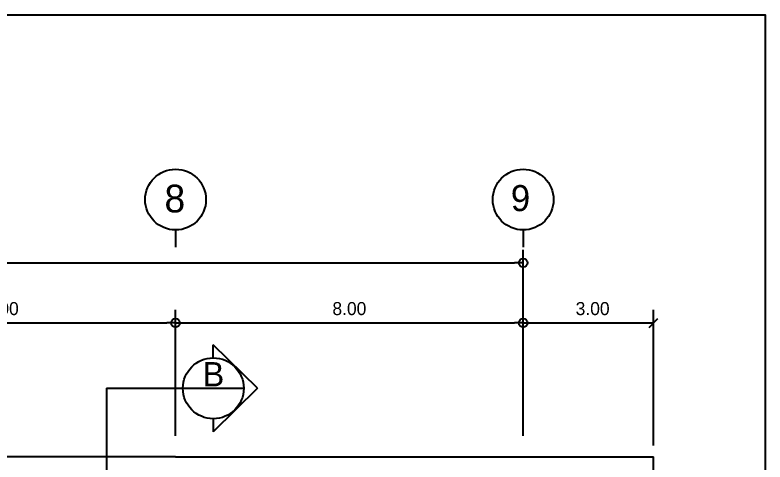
# Model space of a CAD drawing. Header units: millimetres. Extents: x -398 to 816, y -1 to 208.
# Drawn here: x 237.36 to 254.63, y 45.78 to 56.08 of the extents above; entities that cross this region are included whole.
import ezdxf
from ezdxf.enums import TextEntityAlignment as Align

# ---------------------------------------------------------------- set-up
doc = ezdxf.new("R2010")
doc.units = ezdxf.units.MM
doc.linetypes.add('ACAD_ISO04W100', pattern=[30, 24, -3, 0, -3])
for name, color, linetype in [('AA_Dim', 6, 'Continuous'), ('AA_Dim2', 6, 'Continuous'), ('AA_FD', 6, 'Continuous'), ('AA_Floor', 31, 'Continuous'), ('AC FCU', 221, 'Continuous')]:
    doc.layers.add(name, color=color, linetype=linetype)
doc.styles.add('E140', font='vit-s.shx', dxfattribs={"height": 3.2})
doc.styles.get("Standard").update_dxf_attribs({"font": 'vit-s.shx'})
doc.styles.add('style2', font='vit-s.shx', dxfattribs={"height": 3.2})
doc.styles.add('VIT-S', font='vit-s.shx')
doc.dimstyles.new('overall', dxfattribs={"dimtxt": 0.25, "dimasz": 0.15, "dimexe": 0.3, "dimexo": 0.3, "dimgap": 0.18, "dimtad": 1, "dimzin": 0, "dimdsep": 46, "dimtxsty": 'Standard', "dimblk": 'ORIGIN', "dimcen": 0.015, "dimclrd": 256, "dimclre": 256, "dimclrt": 2, "dimadec": 0, "dimazin": 0, "dimtfac": 1, "dimtofl": 0, "dimtmove": 0, "dimatfit": 3, "dimldrblk": 'OPEN90', "dimfxl": 0, "dimtolj": 1, "dimtzin": 0, "dimarcsym": 0})

# ---------------------------------------------------------------- blocks, each defined once
blk = doc.blocks.new('GRD-2')
at = {"layer": 'AA_Dim', "color": 1}
blk.add_line((0, -10.99), (0, -12.981), dxfattribs=at)
blk.add_circle((0, -7.49), 3.5, dxfattribs=at)
at = {"layer": 'AA_Dim', "color": 3, "style": 'E140'}
blk.add_attdef('GRID', text='', height=3.2, dxfattribs=at).set_placement((-0.086, -7.369), align=Align.MIDDLE)
blk = doc.blocks.new('_Origin')
at = {"layer": 'AA_Dim2', "color": 0, "lineweight": -2}
blk.add_line((0, 0), (-1, 0), dxfattribs=at)
blk.add_circle((0, 0), 0.5, dxfattribs=at)
blk = doc.blocks.new('*D30')
at = {"layer": 'AA_Dim', "color": 9, "lineweight": -2}
for p, q in [((189.06, 49.282), (189.06, 50.667)), ((249.06, 49.282), (249.06, 50.667)), ((189.26, 50.367), (248.86, 50.367))]:
    blk.add_line(p, q, dxfattribs=at)
at = {"layer": 'Defpoints', "color": 0}
for p in [(249.06, 50.367), (189.06, 48.982), (249.06, 48.982)]:
    blk.add_point(p, dxfattribs=at)
at = {"layer": 'AA_Dim', "color": 9, "lineweight": -2, "xscale": 0.2, "yscale": 0.2, "zscale": 0.2, "rotation": 180}
blk.add_blockref('_Origin', (189.06, 50.367), dxfattribs=at)
at = {"layer": 'AA_Dim', "color": 9, "lineweight": -2, "xscale": 0.2, "yscale": 0.2, "zscale": 0.2}
blk.add_blockref('_Origin', (249.06, 50.367), dxfattribs=at)
at = {"layer": 'AA_Dim', "color": 2, "insert": (219.06, 50.697), "char_height": 0.3, "attachment_point": 5}
blk.add_mtext('\\A1;60.00', dxfattribs=at)
blk = doc.blocks.new('_Open90')
at = {"layer": 'AA_Dim2', "color": 0, "lineweight": -2}
for p, q in [((0, 0), (-1, 0)), ((-0.5, 0.5), (0, 0)), ((0, 0), (-0.5, -0.5))]:
    blk.add_line(p, q, dxfattribs=at)
blk = doc.blocks.new('*D73')
at = {"layer": 'AA_Dim', "color": 9, "lineweight": -2}
for p, q in [((233.06, 46.68), (233.06, 49.282)), ((241.06, 46.38), (241.06, 49.282)), ((233.26, 48.982), (240.86, 48.982))]:
    blk.add_line(p, q, dxfattribs=at)
at = {"layer": 'Defpoints', "color": 0}
for p in [(241.06, 48.982), (233.06, 46.38), (241.06, 46.08)]:
    blk.add_point(p, dxfattribs=at)
at = {"layer": 'AA_Dim', "color": 9, "lineweight": -2, "xscale": 0.2, "yscale": 0.2, "zscale": 0.2, "rotation": 180}
blk.add_blockref('_Origin', (233.06, 48.982), dxfattribs=at)
at = {"layer": 'AA_Dim', "color": 9, "lineweight": -2, "xscale": 0.2, "yscale": 0.2, "zscale": 0.2}
blk.add_blockref('_Origin', (241.06, 48.982), dxfattribs=at)
at = {"layer": 'AA_Dim', "color": 2, "insert": (237.06, 49.312), "char_height": 0.3, "attachment_point": 5}
blk.add_mtext('\\A1;8.00', dxfattribs=at)
blk = doc.blocks.new('*D74')
at = {"layer": 'AA_Dim', "color": 9, "lineweight": -2}
for p, q in [((241.06, 46.38), (241.06, 49.282)), ((249.06, 46.38), (249.06, 49.282)), ((241.26, 48.982), (248.86, 48.982))]:
    blk.add_line(p, q, dxfattribs=at)
at = {"layer": 'Defpoints', "color": 0}
for p in [(249.06, 48.982), (241.06, 46.08), (249.06, 46.08)]:
    blk.add_point(p, dxfattribs=at)
at = {"layer": 'AA_Dim', "color": 9, "lineweight": -2, "xscale": 0.2, "yscale": 0.2, "zscale": 0.2, "rotation": 180}
blk.add_blockref('_Origin', (241.06, 48.982), dxfattribs=at)
at = {"layer": 'AA_Dim', "color": 9, "lineweight": -2, "xscale": 0.2, "yscale": 0.2, "zscale": 0.2}
blk.add_blockref('_Origin', (249.06, 48.982), dxfattribs=at)
at = {"layer": 'AA_Dim', "color": 2, "insert": (245.06, 49.312), "char_height": 0.3, "attachment_point": 5}
blk.add_mtext('\\A1;8.00', dxfattribs=at)
blk = doc.blocks.new('_Oblique')
at = {"color": 0, "linetype": 'ByBlock', "lineweight": -2}
blk.add_line((-0.5, -0.5), (0.5, 0.5), dxfattribs=at)
blk = doc.blocks.new('*D76')
at = {"layer": 'AA_Dim', "color": 9, "lineweight": -2}
for p, q in [((249.06, 46.38), (249.06, 49.282)), ((252.057, 46.157), (252.057, 49.282)), ((249.26, 48.982), (252.057, 48.982))]:
    blk.add_line(p, q, dxfattribs=at)
at = {"layer": 'Defpoints', "color": 0}
for p in [(252.057, 48.982), (249.06, 46.08), (252.057, 45.857)]:
    blk.add_point(p, dxfattribs=at)
at = {"layer": 'AA_Dim', "color": 9, "lineweight": -2, "xscale": 0.2, "yscale": 0.2, "zscale": 0.2, "rotation": 180}
blk.add_blockref('_Origin', (249.06, 48.982), dxfattribs=at)
at = {"layer": 'AA_Dim', "color": 9, "lineweight": -2, "xscale": 0.2, "yscale": 0.2, "zscale": 0.2}
blk.add_blockref('_Oblique', (252.057, 48.982), dxfattribs=at)
at = {"layer": 'AA_Dim', "color": 2, "insert": (250.659, 49.312), "char_height": 0.3, "attachment_point": 5}
blk.add_mtext('\\A1;3.00', dxfattribs=at)

msp = doc.modelspace()

# ---------------------------------------------------------------- linework, layer by layer
at = {"layer": 'AA_Dim', "color": 1}
msp.add_line((249.06, 51.125), (249.06, 50.727), dxfattribs=at)
msp.add_circle((249.06, 51.825), 0.7, dxfattribs=at)
at = {"layer": 'AA_Floor', "color": 9}
for p, q in [((241.06, 45.899), (216.81, 45.899)), ((241.06, 45.899), (252.057, 45.899)), ((252.057, 4.25), (252.057, 45.899))]:
    msp.add_line(p, q, dxfattribs=at)
at = {"layer": 'AC FCU', "color": 5}
for p, q in [((241.928, 48.177), (241.928, 48.477)), ((242.946, 47.477), (241.928, 48.477)), ((239.467, 47.477), (242.628, 47.477)), ((242.946, 47.477), (241.928, 46.477)), ((241.928, 46.777), (241.928, 46.477))]:
    msp.add_line(p, q, dxfattribs=at)
at = {"layer": 'AC FCU', "color": 5, "linetype": 'ACAD_ISO04W100', "ltscale": 0.25}
msp.add_line((239.467, 47.477), (239.467, 10.104), dxfattribs=at)
at = {"layer": 'AC FCU', "color": 8}
msp.add_lwpolyline([(177.186, 56.078), (254.626, 56.078), (254.626, 0), (177.186, 0)], close=True, dxfattribs=at)
at = {"layer": 'AC FCU', "color": 5}
msp.add_circle((241.928, 47.477), 0.7, dxfattribs=at)

# ---------------------------------------------------------------- block references
at = {"layer": 'AA_FD', "xscale": 0.2000000000000455, "yscale": 0.2000000000000455, "zscale": 0.2}
msp.add_blockref('GRD-2', (241.06, 53.323), dxfattribs=at).add_auto_attribs({'GRID': '8'})

# ---------------------------------------------------------------- texts
at = {"layer": 'AA_Dim', "color": 3, "style": 'VIT-S'}
msp.add_text('9', height=0.6, dxfattribs=at).set_placement((248.776, 51.559))
at = {"layer": 'AC FCU', "style": 'style2'}
msp.add_text('B', height=0.56, dxfattribs=at).set_placement((241.681, 47.522))
msp.add_text('B', height=0.56, dxfattribs=at).set_placement((241.681, 47.522))

# ---------------------------------------------------------------- dimensions: what is measured, and where the dimension line sits
at = {"layer": 'AA_Dim'}
for base, p1, p2, override, picture, middle in [((249.06, 50.367), (189.06, 48.982), (249.06, 48.982), {"dimtxt": 0.3, "dimasz": 0.2, "dimclrd": 9, "dimclre": 9}, '*D30', (219.06, 50.697)), ((241.06, 48.982), (233.06, 46.38), (241.06, 46.08), {"dimtxt": 0.3, "dimasz": 0.2, "dimclrd": 9, "dimclre": 9}, '*D73', (237.06, 49.312)), ((249.06, 48.982), (241.06, 46.08), (249.06, 46.08), {"dimtxt": 0.3, "dimasz": 0.2, "dimclrd": 9, "dimclre": 9}, '*D74', (245.06, 49.312)), ((252.057, 48.982), (249.06, 46.08), (252.057, 45.857), {"dimtxt": 0.3, "dimasz": 0.2, "dimblk1": 'Origin', "dimblk2": 'Oblique', "dimsah": 1, "dimclrd": 9, "dimclre": 9}, '*D76', (250.659, 49.312))]:
    dim = msp.add_linear_dim(base=base, p1=p1, p2=p2, dimstyle='overall', override=override, dxfattribs=at)
    dim.commit()
    dim.dimension.update_dxf_attribs({"geometry": picture, "text_midpoint": middle})

doc.saveas('drawing.dxf')
